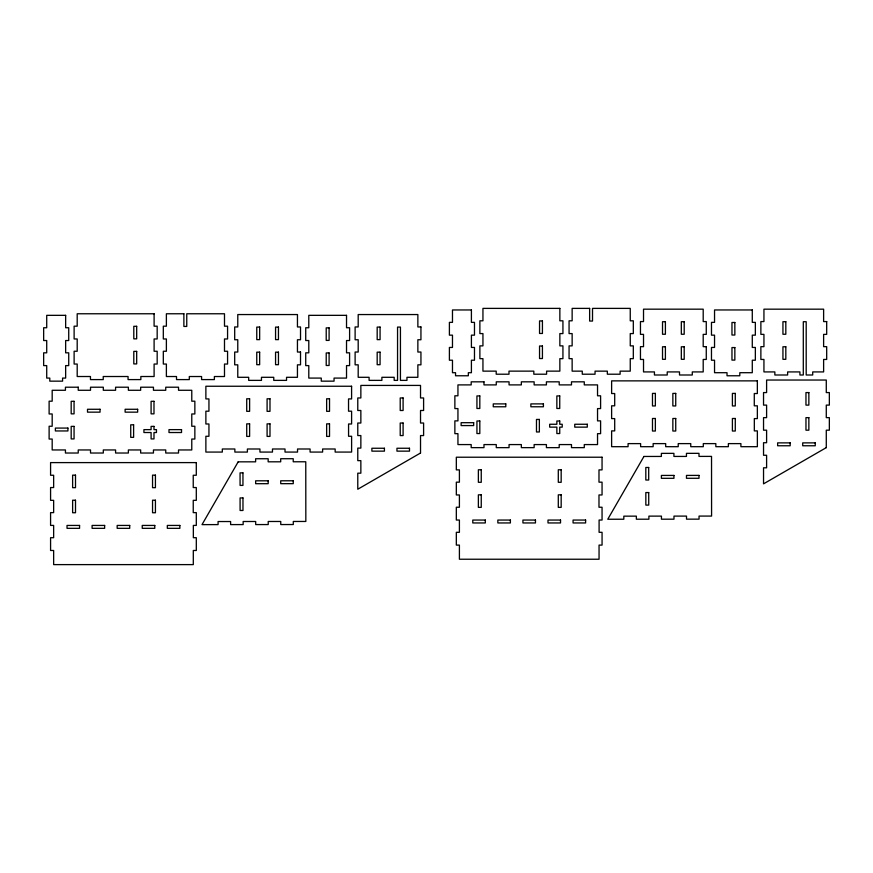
<?xml version="1.0" encoding="UTF-8"?>
<svg xmlns="http://www.w3.org/2000/svg" width="873" height="873" viewBox="0 0 873 873"><rect width="100%" height="100%" fill="white"/><g stroke="black" fill="none" stroke-linecap="round" stroke-linejoin="round"><path stroke-width="1.31" d="M300.519 352.037L300.519 364.827L297.442 364.827L297.442 377.3L286.54 377.3L286.54 380.377L273.751 380.377L273.751 377.3L261.464 377.3L261.464 380.377L248.674 380.377L248.674 377.3L237.772 377.3L237.772 364.827L234.695 364.827L234.695 352.037L237.772 352.037L237.772 339.75L234.695 339.75L234.695 326.96L237.772 326.96L237.772 314.553L297.442 314.553L297.442 326.96L300.519 326.96L300.519 339.75L297.442 339.75L297.442 352.037L300.519 352.037M420.939 326.96L420.939 339.75L417.861 339.75L417.861 352.037L420.939 352.037L420.939 364.827L417.861 364.827L417.861 377.3L406.96 377.3L406.96 380.377L400.434 380.377L400.434 327.091L397.553 327.091L397.553 380.377L394.17 380.377L394.17 377.3L381.883 377.3L381.883 380.377L369.093 380.377L369.093 377.3L358.192 377.3L358.192 364.827L355.115 364.827L355.115 352.037L358.192 352.037L358.192 339.75L355.115 339.75L355.115 326.96L358.192 326.96L358.192 314.553L417.861 314.553L417.861 326.96L420.939 326.96M706.268 346.657L706.268 359.447L703.202 359.447L703.202 371.92L692.289 371.92L692.289 374.997L679.5 374.997L679.5 371.92L667.223 371.92L667.223 374.997L654.434 374.997L654.434 371.92L643.521 371.92L643.521 359.447L640.455 359.447L640.455 346.657L643.521 346.657L643.521 334.37L640.455 334.37L640.455 321.58L643.521 321.58L643.521 309.173L703.202 309.173L703.202 321.58L706.268 321.58L706.268 334.37L703.202 334.37L703.202 346.657L706.268 346.657M826.687 321.58L826.687 334.37L823.621 334.37L823.621 346.657L826.687 346.657L826.687 359.447L823.621 359.447L823.621 371.92L812.708 371.92L812.708 374.997L806.194 374.997L806.194 321.711L803.302 321.711L803.302 374.997L799.919 374.997L799.919 371.92L787.632 371.92L787.632 374.997L774.853 374.997L774.853 371.92L763.94 371.92L763.94 359.447L760.874 359.447L760.874 346.657L763.94 346.657L763.94 334.37L760.874 334.37L760.874 321.58L763.94 321.58L763.94 309.173L823.621 309.173L823.621 321.58L826.687 321.58M238.176 461.839L202.012 524.629L218.075 524.608L218.075 521.541L230.614 521.53L230.614 524.597L243.152 524.586L243.152 521.508L255.68 521.497L255.691 524.575L268.218 524.564L268.218 521.487L280.757 521.476L280.757 524.553L293.295 524.531L293.295 521.465L305.834 521.454L305.768 461.773L293.23 461.784L293.23 458.718L280.691 458.729L280.702 461.806L268.164 461.817L268.164 458.74L255.625 458.751L255.625 461.828L238.176 461.839M643.936 456.459L607.772 519.249L623.824 519.228L623.824 516.161L636.362 516.139L636.362 519.217L648.901 519.206L648.901 516.129L661.439 516.118L661.439 519.195L673.978 519.184L673.978 516.107L686.505 516.096L686.516 519.162L699.055 519.151L699.044 516.085L711.582 516.074L711.528 456.393L698.989 456.404L698.989 453.338L686.451 453.349L686.451 456.426L673.912 456.437L673.912 453.36L661.374 453.371L661.374 456.448L643.936 456.459M420.524 453.011L357.777 489.229L357.777 473.177L360.855 473.177L360.855 460.638L357.777 460.638L357.777 448.1L360.855 448.1L360.855 435.562L357.777 435.562L357.777 423.023L360.855 423.023L360.855 410.485L357.777 410.485L357.777 397.957L360.855 397.957L360.855 385.419L420.524 385.419L420.524 397.957L423.601 397.957L423.601 410.485L420.524 410.485L420.524 423.023L423.601 423.023L423.601 435.562L420.524 435.562L420.524 453.011M826.284 447.631L763.537 483.849L763.537 467.797L766.603 467.797L766.603 455.259L763.537 455.259L763.537 442.72L766.603 442.72L766.603 430.182L763.537 430.182L763.537 417.643L766.603 417.643L766.603 405.105L763.537 405.105L763.537 392.577L766.603 392.577L766.603 380.039L826.284 380.039L826.284 392.577L829.35 392.577L829.35 405.105L826.284 405.105L826.284 417.643L829.35 417.643L829.35 430.182L826.284 430.182L826.284 447.631M559.855 308.387L482.944 308.387L482.944 320.806L479.877 320.806L479.877 333.584L482.944 333.584L482.944 345.872L479.877 345.872L479.877 358.661L482.944 358.661L482.944 371.134L496.202 371.134L496.202 374.211L508.992 374.211L508.992 371.134L533.818 371.134L533.818 374.211L546.596 374.211L546.596 371.134L559.855 371.134L559.855 358.661L562.932 358.661L562.932 345.872L559.855 345.872L559.855 333.584L562.932 333.584L562.932 320.806L559.855 320.806L559.855 308.387M589.635 308.387L572.142 308.387L572.142 320.806L569.065 320.806L569.065 333.584L572.142 333.584L572.142 345.872L569.065 345.872L569.065 358.661L572.142 358.661L572.142 371.145L582.269 371.145L582.269 374.211L595.048 374.211L595.048 371.145L607.335 371.145L607.335 374.211L620.125 374.211L620.125 371.145L630.251 371.145L630.251 358.661L633.318 358.661L633.318 345.872L630.251 345.872L630.251 333.584L633.318 333.584L633.318 320.806L630.251 320.806L630.251 308.387L592.516 308.387L592.516 321.057L589.635 321.057L589.635 308.387M471.409 309.959L452.476 309.959L452.476 322.366L449.399 322.366L449.399 335.156L452.476 335.156L452.476 347.443L449.399 347.443L449.399 360.222L452.476 360.222L452.476 372.706L455.542 372.706L455.542 375.772L468.332 375.772L468.332 372.706L471.409 372.706L471.409 360.222L474.476 360.222L474.476 347.443L471.409 347.443L471.409 335.156L474.476 335.156L474.476 322.366L471.409 322.366L471.409 309.959M752.286 309.959L714.54 309.959L714.54 322.366L711.473 322.366L711.473 335.156L714.54 335.156L714.54 347.443L711.473 347.443L711.473 360.222L714.54 360.222L714.54 372.706L727.023 372.706L727.023 375.772L739.802 375.772L739.802 372.706L752.286 372.706L752.286 360.222L755.352 360.222L755.352 347.443L752.286 347.443L752.286 335.156L755.352 335.156L755.352 322.366L752.286 322.366L752.286 309.959M154.106 313.767L77.195 313.767L77.195 326.186L74.118 326.186L74.118 338.964L77.195 338.964L77.195 351.252L74.118 351.252L74.118 364.041L77.195 364.041L77.195 376.514L90.454 376.514L90.454 379.591L103.232 379.591L103.232 376.514L128.058 376.514L128.058 379.591L140.848 379.591L140.848 376.514L154.106 376.514L154.106 364.041L157.173 364.041L157.173 351.252L154.106 351.252L154.106 338.964L157.173 338.964L157.173 326.186L154.106 326.186L154.106 313.767M183.876 313.767L166.383 313.767L166.383 326.186L163.316 326.186L163.316 338.975L166.383 338.975L166.383 351.252L163.316 351.252L163.316 364.041L166.383 364.041L166.383 376.525L176.51 376.525L176.51 379.591L189.299 379.591L189.299 376.525L201.587 376.525L201.587 379.591L214.376 379.591L214.376 376.525L224.492 376.525L224.492 364.041L227.569 364.041L227.569 351.252L224.492 351.252L224.492 338.975L227.569 338.975L227.569 326.186L224.492 326.186L224.492 313.767L186.757 313.767L186.757 326.437L183.876 326.437L183.876 313.767M65.65 315.339L46.716 315.339L46.716 327.746L43.65 327.746L43.65 340.535L46.716 340.535L46.716 352.823L43.65 352.823L43.65 365.601L46.716 365.601L46.716 378.085L49.794 378.085L49.794 381.152L62.583 381.152L62.583 378.085L65.65 378.085L65.65 365.601L68.727 365.601L68.727 352.823L65.65 352.823L65.65 340.535L68.727 340.535L68.727 327.746L65.65 327.746L65.65 315.339M346.526 315.339L308.791 315.339L308.791 327.746L305.725 327.746L305.725 340.535L308.791 340.535L308.791 352.823L305.725 352.823L305.725 365.601L308.791 365.601L308.791 378.085L321.264 378.085L321.264 381.152L334.053 381.152L334.053 378.085L346.526 378.085L346.526 365.601L349.593 365.601L349.593 352.823L346.526 352.823L346.526 340.535L349.604 340.535L349.604 327.746L346.526 327.746L346.526 315.339M542.428 320.926L539.547 320.926L539.547 333.464L542.428 333.464L542.428 320.926M665.401 321.711L662.52 321.711L662.52 334.25L665.401 334.25L665.401 321.711M684.203 321.711L681.322 321.711L681.322 334.25L684.203 334.25L684.203 321.711M785.82 321.711L782.939 321.711L782.939 334.25L785.82 334.25L785.82 321.711M734.848 322.486L731.967 322.486L731.967 335.025L734.848 335.025L734.848 322.486M136.679 326.306L133.798 326.306L133.798 338.844L136.679 338.844L136.679 326.306M259.652 327.091L256.76 327.091L256.76 339.63L259.652 339.63L259.652 327.091M278.454 327.091L275.562 327.091L275.562 339.63L278.454 339.63L278.454 327.091M380.071 327.091L377.18 327.091L377.18 339.63L380.071 339.63L380.071 327.091M329.099 327.866L326.218 327.866L326.218 340.405L329.099 340.405L329.099 327.866M542.428 346.003L539.547 346.003L539.547 358.541L542.428 358.541L542.428 346.003M665.401 346.777L662.52 346.777L662.52 359.316L665.401 359.316L665.401 346.777M684.203 346.777L681.322 346.777L681.322 359.316L684.203 359.316L684.203 346.777M785.82 346.777L782.939 346.777L782.939 359.316L785.82 359.316L785.82 346.777M734.848 347.563L731.967 347.563L731.967 360.102L734.848 360.102L734.848 347.563M136.679 351.382L133.798 351.382L133.798 363.921L136.679 363.921L136.679 351.382M259.652 352.157L256.76 352.157L256.76 364.696L259.652 364.696L259.652 352.157M278.454 352.157L275.562 352.157L275.562 364.696L278.454 364.696L278.454 352.157M380.071 352.168L377.18 352.168L377.18 364.696L380.071 364.696L380.071 352.168M329.099 352.943L326.218 352.943L326.218 365.481L329.099 365.481L329.099 352.943M757.349 380.868L611.624 380.868L611.624 393.537L614.701 393.537L614.701 405.814L611.624 405.814L611.624 418.604L614.701 418.604L614.701 430.891L611.624 430.891L611.624 446.692L628.08 446.692L628.08 443.615L640.618 443.615L640.618 446.692L653.146 446.692L653.146 443.615L665.684 443.615L665.684 446.692L678.223 446.692L678.223 443.615L690.761 443.615L690.761 446.692L703.3 446.692L703.3 443.615L715.838 443.615L715.838 446.692L728.366 446.692L728.366 443.615L740.904 443.615L740.904 446.692L757.371 446.692L757.36 430.891L754.327 430.891L754.327 418.604L757.36 418.604L757.349 405.814L754.283 405.814L754.283 393.537L757.349 393.537L757.349 380.868M483.98 381.828L471.191 381.828L471.191 384.895L457.943 384.895L457.943 395.796L454.866 395.796L454.866 408.586L457.943 408.586L457.943 420.873L454.866 420.873L454.866 433.663L457.943 433.663L457.943 444.575L471.191 444.575L471.191 447.642L483.98 447.642L483.98 444.575L496.268 444.575L496.268 447.642L509.057 447.642L509.057 444.575L521.345 444.575L521.345 447.642L534.134 447.642L534.134 444.575L546.411 444.575L546.411 447.642L559.2 447.642L559.2 444.575L571.488 444.575L571.488 447.642L584.277 447.642L584.277 444.575L597.536 444.575L597.536 433.663L600.602 433.663L600.602 420.873L597.536 420.873L597.536 408.586L600.602 408.586L600.602 395.796L597.536 395.796L597.536 384.895L584.277 384.895L584.277 381.828L571.488 381.828L571.488 384.895L559.2 384.895L559.2 381.828L546.411 381.828L546.411 384.895L534.134 384.895L534.134 381.828L521.345 381.828L521.345 384.895L509.057 384.895L509.057 381.828L496.268 381.828L496.268 384.895L483.98 384.895L483.98 381.828M351.59 386.248L205.875 386.248L205.875 398.917L208.942 398.917L208.942 411.194L205.875 411.194L205.875 423.983L208.942 423.983L208.942 436.271L205.875 436.271L205.875 452.072L222.32 452.072L222.32 448.995L234.859 448.995L234.859 452.072L247.397 452.072L247.397 448.995L259.936 448.995L259.936 452.072L272.474 452.072L272.474 448.995L285.013 448.995L285.013 452.072L297.54 452.072L297.54 448.995L310.079 448.995L310.079 452.072L322.617 452.072L322.617 448.995L335.156 448.995L335.156 452.072L351.612 452.072L351.612 436.271L348.567 436.271L348.567 423.983L351.601 423.983L351.601 411.194L348.534 411.194L348.534 398.917L351.601 398.917L351.59 386.248M78.232 387.208L65.442 387.208L65.442 390.275L52.184 390.275L52.184 401.187L49.117 401.187L49.117 413.966L52.184 413.966L52.184 426.253L49.117 426.253L49.117 439.043L52.184 439.043L52.184 449.955L65.442 449.955L65.442 453.022L78.232 453.022L78.232 449.955L90.519 449.955L90.519 453.022L103.309 453.022L103.309 449.955L115.585 449.955L115.585 453.022L128.375 453.022L128.375 449.955L140.662 449.955L140.662 453.022L153.452 453.022L153.452 449.955L165.739 449.955L165.739 453.022L178.529 453.022L178.529 449.955L191.776 449.955L191.776 439.043L194.854 439.043L194.854 426.253L191.776 426.253L191.776 413.966L194.854 413.966L194.854 401.187L191.776 401.187L191.776 390.275L178.529 390.275L178.529 387.208L165.739 387.208L165.739 390.275L153.452 390.275L153.452 387.208L140.662 387.208L140.662 390.275L128.375 390.275L128.375 387.208L115.585 387.208L115.585 390.275L103.309 390.275L103.309 387.208L90.519 387.208L90.519 390.275L78.232 390.275L78.232 387.208M808.856 392.577L805.965 392.577L805.965 405.116L808.856 405.116L808.856 392.577M655.361 393.407L652.48 393.407L652.48 405.945L655.361 405.945L655.361 393.407M675.735 393.407L672.854 393.407L672.854 405.945L675.735 405.945L675.735 393.407M735.284 393.407L732.403 393.407L732.403 405.945L735.284 405.945L735.284 393.407M479.812 395.927L476.931 395.927L476.931 408.466L479.812 408.466L479.812 395.927M559.735 395.927L556.854 395.927L556.854 408.466L559.735 408.466L559.735 395.927M403.097 397.957L400.216 397.957L400.216 410.496L403.097 410.496L403.097 397.957M249.613 398.786L246.721 398.786L246.721 411.325L249.613 411.325L249.613 398.786M269.986 398.786L267.094 398.786L267.094 411.325L269.986 411.325L269.986 398.786M329.525 398.786L326.644 398.786L326.644 411.325L329.525 411.325L329.525 398.786M74.063 401.307L71.182 401.307L71.182 413.846L74.063 413.846L74.063 401.307M153.986 401.307L151.094 401.307L151.094 413.846L153.986 413.846L153.986 401.307M505.794 403.893L493.256 403.893L493.256 406.774L505.794 406.774L505.794 403.893M543.41 403.893L530.871 403.893L530.871 406.774L543.41 406.774L543.41 403.893M100.046 409.273L87.507 409.273L87.507 412.154L100.046 412.154L100.046 409.273M137.65 409.273L125.123 409.273L125.123 412.154L137.65 412.154L137.65 409.273M808.856 417.643L805.965 417.643L805.965 430.182L808.856 430.182L808.856 417.643M655.361 418.483L652.48 418.483L652.48 431.022L655.361 431.022L655.361 418.483M675.735 418.483L672.854 418.483L672.854 431.022L675.735 431.022L675.735 418.483M735.284 418.483L732.403 418.483L732.403 431.022L735.284 431.022L735.284 418.483M539.361 419.433L536.48 419.433L536.48 431.971L539.361 431.971L539.361 419.433M479.812 421.004L476.931 421.004L476.931 433.543L479.812 433.543L479.812 421.004M559.735 421.004L556.854 421.004L556.854 424.256L549.674 424.256L549.674 427.137L556.854 427.137L556.854 433.543L559.735 433.543L559.735 427.137L562.212 427.137L562.212 424.256L559.735 424.256L559.735 421.004M473.668 422.696L461.13 422.696L461.13 425.577L473.668 425.577L473.668 422.696M403.097 423.023L400.216 423.023L400.216 435.562L403.097 435.562L403.097 423.023M249.613 423.863L246.721 423.863L246.721 436.402L249.613 436.402L249.613 423.863M269.986 423.863L267.094 423.863L267.094 436.402L269.986 436.402L269.986 423.863M329.525 423.863L326.644 423.863L326.644 436.402L329.525 436.402L329.525 423.863M587.289 424.256L574.75 424.256L574.75 427.137L587.289 427.137L587.289 424.256M133.613 424.813L130.732 424.813L130.732 437.351L133.613 437.351L133.613 424.813M74.063 426.384L71.182 426.384L71.182 438.923L74.063 438.923L74.063 426.384M153.986 426.384L151.094 426.384L151.094 429.636L143.925 429.636L143.925 432.528L151.094 432.528L151.094 438.923L153.986 438.923L153.986 432.528L156.463 432.528L156.463 429.636L153.986 429.636L153.986 426.384M67.919 428.076L55.381 428.076L55.381 430.956L67.919 430.956L67.919 428.076M181.529 429.636L168.991 429.636L168.991 432.528L181.529 432.528L181.529 429.636M790.174 442.873L777.636 442.873L777.636 445.765L790.174 445.765L790.174 442.873M815.251 442.873L802.713 442.873L802.713 445.765L815.251 445.765L815.251 442.873M384.426 448.253L371.887 448.253L371.887 451.145L384.426 451.145L384.426 448.253M409.492 448.253L396.953 448.253L396.953 451.145L409.492 451.145L409.492 448.253M602.054 457.223L456.328 457.223L456.328 469.881L459.405 469.881L459.405 482.169L456.328 482.169L456.328 494.958L459.405 494.958L459.405 507.246L456.328 507.246L456.328 520.035L459.405 520.035L459.405 532.312L456.328 532.312L456.328 545.101L459.405 545.101L459.405 559.233L599.053 559.233L599.053 545.101L602.064 545.101L602.064 532.312L599.096 532.312L599.096 520.035L602.064 520.035L602.054 507.246L598.987 507.246L598.987 494.958L602.054 494.958L602.054 482.169L598.987 482.169L598.987 469.881L602.054 469.881L602.054 457.223M196.294 462.603L50.579 462.603L50.579 475.261L53.646 475.261L53.646 487.549L50.579 487.549L50.579 500.338L53.646 500.338L53.646 512.626L50.579 512.626L50.579 525.415L53.646 525.415L53.646 537.703L50.579 537.703L50.579 550.481L53.646 550.481L53.646 564.613L193.304 564.613L193.304 550.481L196.316 550.481L196.305 537.703L193.348 537.703L193.348 525.415L196.305 525.415L196.305 512.626L193.239 512.626L193.239 500.338L196.305 500.338L196.305 487.549L193.239 487.549L193.239 475.261L196.294 475.261L196.294 462.603M648.694 467.481L645.813 467.481L645.824 480.019L648.704 480.019L648.694 467.481M481.252 469.761L478.371 469.761L478.371 482.3L481.252 482.3L481.252 469.761M561.175 469.761L558.294 469.761L558.294 482.3L561.175 482.3L561.175 469.761M242.945 472.86L240.064 472.86L240.075 485.399L242.956 485.399L242.945 472.86M75.504 475.141L72.623 475.141L72.623 487.68L75.504 487.68L75.504 475.141M155.427 475.141L152.546 475.141L152.546 487.68L155.427 487.68L155.427 475.141M673.934 475.425L661.396 475.436L661.396 478.317L673.934 478.306L673.934 475.425M699.011 475.403L686.473 475.414L686.473 478.295L699.011 478.284L699.011 475.403M268.186 480.805L255.647 480.816L255.647 483.707L268.186 483.686L268.186 480.805M293.252 480.783L280.713 480.794L280.724 483.675L293.252 483.664L293.252 480.783M648.715 492.558L645.834 492.558L645.845 505.096L648.737 505.096L648.715 492.558M481.252 494.827L478.371 494.827L478.371 507.366L481.252 507.366L481.252 494.827M561.175 494.827L558.294 494.827L558.294 507.366L561.175 507.366L561.175 494.827M242.967 497.937L240.086 497.937L240.097 510.476L242.978 510.476L242.967 497.937M75.504 500.207L72.623 500.207L72.623 512.746L75.504 512.746L75.504 500.207M155.427 500.207L152.546 500.207L152.546 512.746L155.427 512.746L155.427 500.207M485.312 520.057L472.784 520.057L472.784 522.949L485.312 522.949L485.312 520.057M510.389 520.057L497.85 520.057L497.85 522.949L510.389 522.949L510.389 520.057M535.465 520.057L522.927 520.057L522.927 522.949L535.465 522.949L535.465 520.057M560.531 520.057L548.004 520.057L548.004 522.949L560.531 522.949L560.531 520.057M585.608 520.057L573.07 520.057L573.07 522.949L585.608 522.949L585.608 520.057M79.563 525.437L67.025 525.437L67.025 528.329L79.563 528.329L79.563 525.437M104.64 525.437L92.102 525.437L92.102 528.329L104.64 528.329L104.64 525.437M129.706 525.437L117.168 525.437L117.168 528.329L129.706 528.329L129.706 525.437M154.783 525.437L142.244 525.437L142.244 528.329L154.783 528.329L154.783 525.437M179.86 525.437L167.321 525.437L167.321 528.329L179.86 528.329L179.86 525.437"/></g></svg>
